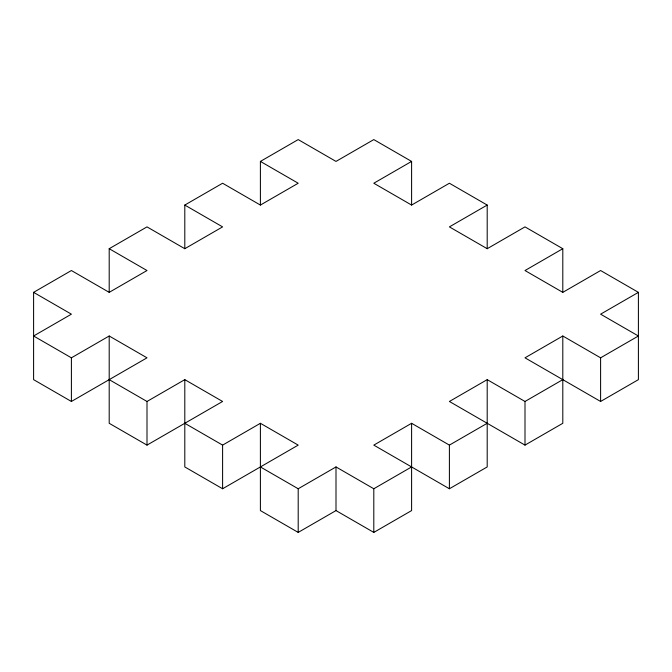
<?xml version="1.0" encoding="UTF-8"?>
<svg xmlns="http://www.w3.org/2000/svg" width="672" height="672" viewBox="0 0 672 672"><rect width="100%" height="100%" fill="white"/><g stroke="black" fill="none" stroke-linecap="round" stroke-linejoin="round"><path stroke-width="1.01" d="M33.6 292.354L71.4 314.177L33.6 336L71.4 357.823L109.2 336L147 357.823L71.4 401.47L33.6 379.646L33.6 292.354L71.4 270.53L109.2 292.354L147 270.53L109.2 248.707L109.2 292.354M109.2 248.707L147 226.884L184.8 248.707L222.6 226.884L184.8 205.061L184.8 248.707M184.8 205.061L222.6 183.238L260.4 205.061L298.2 183.238L260.4 161.414L260.4 205.061M260.4 161.414L298.2 139.591L336 161.414L373.8 139.591L411.6 161.414L411.6 205.061L373.8 183.238L411.6 161.414M411.6 205.061L449.4 183.238L487.2 205.061L487.2 248.707L525 226.884L562.8 248.707L562.8 292.354L600.6 270.53L638.4 292.354L638.4 379.646L600.6 401.47L525 357.823L562.8 336L600.6 357.823L638.4 336L600.6 314.177L638.4 292.354M109.2 379.646L147 401.47L184.8 379.646L222.6 401.47L147 445.116L109.2 423.293L109.2 336M487.2 205.061L449.4 226.884L487.2 248.707M184.8 423.293L222.6 445.116L260.4 423.293L298.2 445.116L222.6 488.762L184.8 466.939L184.8 379.646M562.8 248.707L525 270.53L562.8 292.354M260.4 466.939L298.2 488.762L336 466.939L373.8 488.762L411.6 466.939M487.2 423.293L449.4 445.116L411.6 423.293L373.8 445.116L449.4 488.762L487.2 466.939L487.2 379.646L449.4 401.47L525 445.116L562.8 423.293L562.8 336M260.4 423.293L260.4 510.586L298.2 532.409L336 510.586L373.8 532.409L411.6 510.586L411.6 423.293M487.2 379.646L525 401.47L562.8 379.646M600.6 357.823L600.6 401.47M525 401.47L525 445.116M449.4 445.116L449.4 488.762M373.8 488.762L373.8 532.409M336 466.939L336 510.586M298.2 488.762L298.2 532.409M222.6 445.116L222.6 488.762M147 401.47L147 445.116M71.4 357.823L71.4 401.47"/></g></svg>
